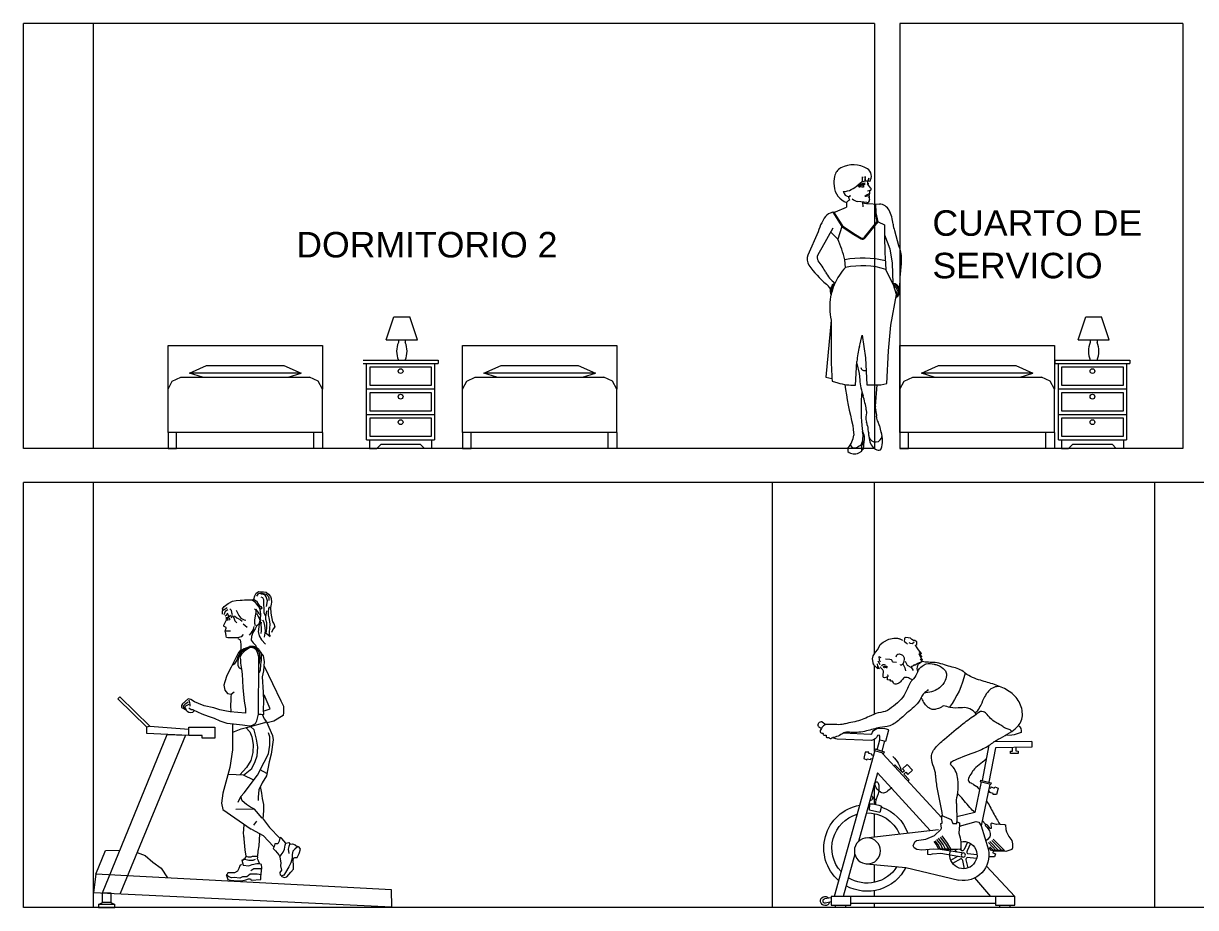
# Model space of a CAD drawing. Header units: metres. Extents: x -2 to 3328848, y -2 to 2725060.
# Drawn here: x 1663689.3 to 1663758.2, y 1363540.1 to 1363592.1 of the extents above; entities that cross this region are included whole.
import ezdxf

# ---------------------------------------------------------------- set-up
doc = ezdxf.new("R2010")
doc.units = ezdxf.units.M
doc.linetypes.add('0', pattern=[0])
doc.layers.get('0').update_dxf_attribs({"color": 253, "lineweight": 0})
for name, color, linetype, lineweight in [('COLUMNA', 253, 'Continuous', 0), ('CORTE123', 253, 'Continuous', 0), ('EFEC', 253, 'Continuous', 0), ('muebles', 253, 'Continuous', 0), ('PAR', 253, 'Continuous', 0)]:
    doc.layers.add(name, color=color, linetype=linetype, lineweight=lineweight)
doc.styles.get("Standard").update_dxf_attribs({"font": 'arial.ttf'})

# ---------------------------------------------------------------- blocks, each defined once
blk = doc.blocks.new('mujer en bicicleta')
for points in [[(0.5, 149.8), (20.2, 149.6), (34.4, 149.4), (40.6, 156.5)], [(29.7, 149.5), (39.2, 159.1)]]:
    blk.add_lwpolyline(points)
at = {"layer": 'COLUMNA'}
for p, q in [((126.4, 272.4), (125.9, 224.4)), ((50.1, 218.2), (59.2, 228.3)), ((164.5, 188.1), (150.4, 168.9)), ((169, 184.3), (155.6, 166.1)), ((150.4, 168.9), (141, 151.7)), ((155.6, 166.1), (147.7, 152.6))]:
    blk.add_line(p, q, dxfattribs=at)
for points in [[(261, 645.2), (255.7, 634.3), (246.3, 629.6), (244, 629.7), (243.1, 632), (236.8, 634.9), (237.8, 636.8), (234.9, 635.9), (227.9, 640), (218.7, 643.3), (216.5, 645.5), (220.5, 651.7), (215.4, 648.3), (219.1, 652.8), (223.9, 664.3), (217, 655.9), (223.5, 668.1), (217.8, 665.6), (226.3, 674.5), (231.3, 682.3), (234.5, 685.8), (230.7, 689), (230.2, 695.8), (235.8, 699.7), (239.3, 699.7), (243.2, 702.3), (246.5, 705.7), (259, 707.2), (262.9, 705.5), (262.9, 703.1), (263.1, 697.1), (258.5, 693.2), (254.9, 690.1)], [(238.5, 695.8), (239, 693.3), (242.6, 690.9), (246.7, 691.4), (250.4, 693.4)], [(266.9, 699.3), (275.3, 704)], [(333.9, 638.3), (333, 632), (330.5, 627.4), (328.4, 626), (333.9, 628.2), (332.8, 625.2), (340.2, 632.6), (340.2, 629.9), (343.8, 638.5), (343.8, 636.6), (346.6, 651.6), (344.9, 658.7), (338.4, 668.6), (332.1, 675.7), (326.2, 688.6), (318.3, 694.9), (303.4, 702.4), (290.4, 705.7), (280.9, 705.8), (275.3, 704)], [(283.8, 641.5), (292.1, 642.1), (293.9, 643.3), (294.7, 647.1), (296.6, 649), (301.1, 649.7), (312, 650.2)], [(329.9, 657.7), (324.2, 654.8)], [(329.9, 657.7), (328.7, 648.9), (325.9, 643.5)], [(332.4, 646.3), (327.3, 636.8)], [(245.1, 629.6), (240.2, 620.5)], [(266.9, 638.2), (262, 627.7), (260, 619.9)], [(13.3, 218.3), (0.8, 217.7), (-2.1, 216.4), (-2.9, 204.7), (-4.3, 198.5), (-10.3, 185.8), (-18.3, 175.2), (-20.3, 166.7), (-20.1, 156.1), (-18.6, 152.1), (-3, 147.2), (30.7, 147.4), (30.9, 143.1), (24.4, 140.8), (26.7, 132.5), (41.7, 132.5)], [(13.3, 218.3), (21.9, 217.7), (34.4, 221), (36.9, 218.8), (35.4, 207), (38.4, 207), (45.5, 215.7), (50.1, 218.2), (52.2, 217.5), (50.8, 214.4), (46.3, 209.4), (40.3, 201), (38.3, 194), (38.2, 189.6), (39.5, 185), (44.8, 178.6), (50.1, 174.2)], [(0.5, 149.8), (30.7, 179.2)], [(8, 149.7), (34.2, 175.9)], [(16.5, 149.6), (38.7, 173.1)], [(23.5, 149.5), (42.6, 169.9)], [(147.7, 152.6), (173.3, 153.5)], [(155.5, 152.8), (161.6, 164.9), (173.5, 181.3)], [(162.3, 153.1), (167.6, 164.9), (177.8, 178.3)], [(168.3, 153.3), (174.9, 166), (182, 175.1)], [(173.3, 153.5), (179, 164.9), (185.3, 172.7)]]:
    blk.add_lwpolyline(points, dxfattribs=at)
blk.add_lwpolyline([(125.9, 224.4), (118.7, 221.5), (118.2, 216.9), (120.5, 194.5), (117.2, 182.7), (115.2, 172.4), (114.7, 162), (115.4, 153), (123.4, 151.6), (169.5, 151.7), (186.4, 153), (217.6, 150.4), (230.4, 152.4), (237.6, 156.8), (239.6, 161.6), (235.4, 171.7), (231.1, 175.2), (206.4, 179.4), (184, 189), (167.8, 204.2), (165.9, 208), (167, 220.5), (164, 220.7), (164.5, 235), (164.4, 241.1), (140.6, 230.4), (135.9, 220.4), (125.2, 219.9)], close=True, dxfattribs=at)
for centre, radius, start, end in [((277.5, 657.3), 6.77, 352.8151, 97.2284), ((326.3, 662), 227.5, 192.1636, 217.2665), ((209.3, 625.8), 19.9, 336.279, 68.6578), ((311.4, 617.9), 14.1, 58.6897, 100.5104), ((314.2, 631), 5.41, 171.8126, 228.3077), ((315.1, 630.2), 2.57, 138.5874, 307.9862), ((316, 623.8), 12.4, 56.8151, 104.2744), ((101.6, 283.5), 43.5, 116.4422, 144.2684)]:
    blk.add_arc(centre, radius, start, end, dxfattribs=at)
for points, start_tangent, end_tangent in [([(276.6, 664), (271.7, 663), (265.2, 657.8), (263.6, 649.9), (265.2, 641.9), (268, 636.8), (272.1, 634.6), (273.2, 636)], (-0.994064, 0.1088), (0.274914, 0.961469)), ([(227.5, 617.8), (216.4, 632.2), (205.9, 638.5), (185.2, 637.4), (175.8, 634.8), (157.1, 621.9), (152.7, 612.1), (156, 594.9), (170.6, 575.7), (186.6, 566.9), (206.7, 562.4), (209.6, 562.7)], (-0.370638, 0.928777), (0.909783, 0.415085)), ([(227.5, 617.8), (239.4, 598.7), (245.5, 592.3), (249.6, 584.9), (263.6, 556.2), (301.9, 519.7), (307.2, 516.2), (331.1, 509.6), (354.9, 500.4), (392.3, 486.4), (413.7, 482.2), (425.5, 479.4), (444.6, 479.1), (463.2, 479.5), (466.1, 479.6), (477, 473.3), (483, 463.4), (483.7, 461.1), (482.2, 458.7), (479.2, 456.7), (476, 456.7), (476.1, 455.2), (474.9, 452.4), (471.5, 451.2), (468.1, 451), (468.1, 448.9), (466.2, 445.2), (460.3, 445.5), (459.1, 443.8), (455.6, 442.8), (450.2, 445.3)], (0.429343, -0.903141), (-0.999367, -0.035581)), ([(241.7, 596.4), (249.6, 600), (255.5, 602.1), (263.2, 602), (265.3, 600.4), (272.8, 591.4), (282, 585.6), (286.6, 584.8), (291.5, 587.3), (293.7, 592.4), (298.4, 592.8), (299.3, 593.6), (299.6, 596.2), (301.3, 596.2), (305.9, 596.1), (307.3, 597.5), (306.9, 601.3), (308, 603.3), (311.6, 602.4), (317.6, 602.1), (318.4, 606.1), (318.2, 612.7), (318.3, 620.7), (321.5, 624.7), (326.5, 630.6)], (0.886758, 0.462233), (0.58298, 0.812487)), ([(308.9, 603.5), (306.8, 604.1), (305.6, 605.9), (306.2, 608.1), (306.7, 608.8)], (0.125305, 0.992118), (0.464357, 0.885648)), ([(13.7, 579.2), (28.5, 576.5), (53, 551.6), (62.9, 530.3), (72.6, 514.4), (77.6, 510.1)], (0.995805, -0.091496), (0.946844, -0.321694)), ([(200.2, 570.8), (209.6, 562.7), (222.6, 542.6), (256.2, 509.7), (286.1, 483.9), (301.3, 475.9), (326.9, 471.2), (362.1, 462.4), (402.2, 458.7), (418.4, 458.7), (429.4, 452.7), (444.1, 446.3), (450.2, 445.3)], (0.4123, -0.911048), (0.994772, 0.102125)), ([(75.3, 506), (78.5, 511.1), (96.4, 522.4), (115.1, 523.1), (143.3, 523.8), (160.7, 528.4)], (0.243947, 0.969789), (0.981045, 0.19378)), ([(160.7, 528.4), (167.6, 524), (180.3, 519.1), (189.7, 518.9), (198.5, 522.7), (206.1, 529), (212.5, 538.2), (218.6, 550.2)], (0.855214, -0.518276), (0.512829, 0.858491)), ([(-17.6, 460.4), (-11.8, 466.3), (-1.5, 469.7), (7.3, 475.4), (34.1, 492.1), (46.2, 505.7), (56, 512.4), (72.2, 507.7), (75.3, 506)], (0.039371, 0.999225), (0.541338, 0.840805)), ([(162.9, 240.4), (176, 309.8), (180.8, 344.5), (182.1, 355.3), (190.1, 379.8), (190.7, 402.9), (184.3, 414.7), (158.2, 441.1), (108.9, 481.6), (75.3, 506)], (0.123645, 0.992327), (-0.840805, 0.541338)), ([(47.4, 389.6), (62.3, 376.9), (79.4, 363.3), (88.6, 349.5), (95.6, 334.1), (94.4, 330.1), (89.1, 326.2), (85.9, 324.7), (82.2, 322.5)], (0.884918, -0.465746), (-0.877422, -0.479719)), ([(48, 280), (39, 264.7), (30, 247.8), (21.4, 232.7), (13.3, 218.3)], (-0.539541, -0.841959), (-0.441025, -0.897495)), ([(78.7, 249), (91.2, 261.9), (106.2, 279.3), (119.4, 294.5), (123.4, 299.5)], (0.707458, 0.706755), (0.266041, 0.963962))]:
    blk.add_spline(points, degree=3, dxfattribs=dict(at, start_tangent=start_tangent, end_tangent=end_tangent))
blk.add_open_spline([(126.4, 272.4), (126.5, 273.2), (126.6, 282.9), (121.7, 303.6), (121.3, 337.5), (128.8, 363), (142.7, 375.2), (139.8, 382.2), (115.3, 393.8), (81.3, 405.2), (45.9, 420.2), (18.2, 441.8), (-10.8, 453.6), (-34.5, 473.7), (-48.2, 495), (-46.2, 520.4), (-33.5, 548.7), (-8.5, 570.4), (26.9, 584.9), (65.4, 594.9), (94.3, 605.3), (116.1, 624.8), (144.9, 630.4), (179.5, 644.1), (205.6, 641.3), (216.5, 644.3)], degree=3, knots=[47.967778, 47.967778, 47.967778, 47.967778, 50.386257, 76.793672, 111.650449, 150.463461, 156.405272, 159.151282, 171.510484, 233.738145, 270.049517, 285.065493, 338.827869, 362.676253, 377.199556, 413.277421, 432.087329, 470.200112, 508.12259, 546.269958, 590.421018, 597.433363, 633.359936, 674.656148, 708.838525, 708.838525, 708.838525, 708.838525], dxfattribs=at)
at = {"layer": 'muebles'}
for p, q in [((303.8, 465.5), (313.5, 468.1)), ((311.7, 435.7), (303.8, 465.5)), ((313.5, 468.1), (335, 468.7)), ((477.8, 486.7), (468.2, 479.3)), ((487.5, 474.2), (480.3, 468.6)), ((-71.3, 434.4), (28.3, 433.6)), ((-71.3, 434.4), (-70.9, 420.1)), ((-43.1, 458.6), (-24.9, 452.6)), ((-24.9, 452.6), (-18.7, 451.8)), ((-18.7, 451.8), (-1, 450.4)), ((327.5, 439.6), (311.7, 435.7)), ((320.7, 409.3), (313.7, 436.2)), ((326.8, 449), (329.2, 451.1)), ((327.5, 439.6), (326.8, 449)), ((334.5, 412.9), (327.5, 439.6)), ((329.2, 451.1), (333.3, 450.8)), ((349.3, 437.7), (438.9, 441.1)), ((350.4, 453.5), (423.6, 456.3)), ((-70.9, 420.1), (24.6, 418)), ((-29.3, 410.2), (-35.5, 409.8)), ((-35.5, 409.8), (-35.1, 403.4)), ((-35.1, 403.4), (-15.2, 403.4)), ((-29.3, 419.2), (-29.3, 410.2)), ((-20, 409.9), (-20.3, 419)), ((-14.8, 409.2), (-20, 409.9)), ((-15.2, 403.4), (-14.8, 409.2)), ((24.6, 418), (41.6, 328.2)), ((58.6, 332.3), (40.5, 424.9)), ((164.5, 235), (319.6, 402.1)), ((339.5, 415.4), (315.8, 407.7)), ((315.8, 407.7), (317, 404)), ((340.7, 411.6), (317, 404)), ((319.6, 402.1), (319.1, 404.7)), ((339.5, 415.4), (340.7, 411.6)), ((340.3, 411.5), (446.5, 29.1)), ((195.6, 201.5), (333.4, 353.1)), ((333.4, 353.1), (383.4, 173)), ((63.7, 333.5), (35.9, 326.8)), ((35.9, 326.8), (36.9, 323)), ((64.6, 329.7), (36.9, 323)), ((38.7, 323.4), (62.2, 213.9)), ((62.1, 329.1), (78.7, 249)), ((63.7, 333.5), (64.6, 329.7)), ((346, 285.3), (336.7, 282.7)), ((78.7, 249), (125.5, 237.2)), ((322.4, 265.8), (327.2, 248.8)), ((327.2, 248.8), (354.4, 255)), ((354.4, 255), (353.4, 272)), ((68.1, 223.3), (62.2, 213.9)), ((74.9, 225.6), (68.1, 223.3)), ((118.6, 213.3), (74.9, 225.6)), ((62.2, 213.9), (42.9, 150.7)), ((363.6, 182.3), (173.4, 204)), ((107.6, 142.8), (169.5, 151.7)), ((167.2, 142.8), (108.3, 131.9)), ((188.9, 140.7), (167.2, 142.8)), ((195.5, 138.9), (188.9, 140.7)), ((188.9, 140.7), (188.9, 140.7)), ((202.5, 139.8), (195.5, 138.9)), ((202, 151.7), (202.5, 139.8)), ((392.7, 139.6), (423.4, 29.1)), ((48.1, 108.6), (-26.4, 29.1)), ((259.1, 105), (119.9, 71.6)), ((362.8, 114.5), (259.1, 105)), ((36.6, 29.1), (78.4, 77.7)), ((-26.4, 29.1), (454.3, 29.1)), ((-26.4, 6), (-26.4, 29.1)), ((24.4, 6), (-26.4, 6)), ((-13.1, 6), (-13.1, 0)), ((13.1, 0), (13.1, 6)), ((24.4, 29.1), (24.4, 6)), ((24.4, 10.2), (403.5, 10.2)), ((403.5, 6), (403.5, 29.1)), ((454.3, 6), (403.5, 6)), ((416.8, 6), (416.8, 0)), ((442.9, 0), (442.9, 6)), ((454.3, 29.1), (454.3, 6)), ((454.3, 25.7), (471.7, 22.4)), ((454.3, 14.8), (469.7, 11.8)), ((-13.1, 0), (13.1, 0)), ((416.8, 0), (442.9, 0))]:
    blk.add_line(p, q, dxfattribs=at)
for points in [[(344.1, 397.8), (348.5, 398.6), (348, 402), (355.9, 403.1), (355.8, 406.6), (365.5, 407.3), (369.3, 390.4), (361.3, 387), (360.2, 389.6), (351.5, 387.7), (350.4, 390.3), (346.5, 389.2)], [(253.7, 331.1), (253.7, 331.1), (250.3, 334.4), (264.4, 349.4), (259.2, 354.3), (253.5, 348.4), (241.6, 359.7), (255.7, 374.6), (267.7, 363.3), (262.8, 358.2), (268, 353.2), (287.5, 373.8), (290.6, 370.9)], [(40.8, 313.7), (36.5, 312.4), (35.4, 315.7), (27.9, 313), (26.4, 316.2), (17.5, 312.4), (21.8, 295.6), (30.4, 296.2), (30.3, 299), (38.9, 301.4), (38.7, 304.1), (42.6, 305)], [(124.4, 145.2), (131.6, 151.6)]]:
    blk.add_lwpolyline(points, dxfattribs=at)
for points in [[(89.9, 168), (98.7, 148.2, -0.165753), (99, 144.1, -0.134448), (97.4, 141.2), (72.7, 139)], [(97.5, 171.4), (106.6, 151.8, 0.165753), (109.4, 148.8, 0.134448), (112.7, 148.1), (117.5, 152.7)], [(95.8, 104), (100.8, 125, 0.165753), (100.4, 129.1, 0.134448), (98.3, 131.7), (73.6, 129.4)], [(105.8, 101.8), (110, 123, -0.165753), (112.1, 126.5, -0.134448), (115.1, 128), (136.6, 115.6)], [(141.3, 123.7), (122.5, 134.4, -0.00798), (122.4, 134.5, -0.00798)]]:
    blk.add_lwpolyline(points, format="xyb", dxfattribs=at)
for centre, radius in [((359.7, 148.4), 34.1), ((108.3, 137.4), 5.46)]:
    blk.add_circle(centre, radius, dxfattribs=at)
for centre, radius, start, end in [((-25, 461.9), 18.4, 126.1638, 190.3521), ((329, 449.3), 20.3, 16.2742, 72.9557), ((480.1, 478.5), 8.55, 330.0453, 105.4943), ((350.5, 455.5), 17.9, 195.3702, 266.1465), ((350.5, 455.5), 2.05, 195.3702, 266.1465), ((437, 463.6), 22.6, 275.0167, 305.8398), ((336.8, 344.6), 66.7, 130.686, 169.7708), ((353.5, 287.4), 7.74, 118.7632, 272.2743), ((360.4, 156.1), 113.4, 109.1579, 160.0126), ((360.4, 156.1), 92.2, 88.6729, 156.8406), ((360.4, 156.1), 116.1, 93.4543, 109.0764), ((360.4, 156.1), 113.4, 91.8852, 93.4543), ((360.4, 156.1), 113.4, 311.1515, 79.886), ((360.4, 156.1), 92.2, 317.6505, 73.387), ((108.3, 137.4), 35.7, 78.9643, 23.5584), ((108.3, 137.4), 66.8, 168.4746, 279.9577), ((360.4, 156.1), 113.4, 206.7605, 299.1523), ((360.4, 156.1), 92.2, 212.0623, 302.3646), ((470.7, 17.1), 12, 195.8569, 142.4261), ((470.7, 17.1), 5.37, 259.1415, 79.1415)]:
    blk.add_arc(centre, radius, start, end, dxfattribs=at)
at = {"layer": 'muebles', "start_tangent": (-0.369749, 0.929132), "end_tangent": (-0.205443, -0.978669)}
blk.add_spline([(295.8, 311.7), (312.2, 301.3), (329, 304.5), (338.3, 317.9), (338.5, 328), (335.6, 329.4), (330.8, 323.1), (329.4, 312.3), (331.7, 298.1), (338.4, 270.1)], degree=3, dxfattribs=at)
blk = doc.blocks.new('12FBED02')
at = {"color": 0, "linetype": 'ByBlock'}
for p, q in [((0, 26), (39, 26)), ((0, 15), (0, 26)), ((39, 26), (39, 15)), ((5.42, 19), (9.75, 21)), ((9.75, 21), (29.25, 21)), ((29.25, 21), (33.59, 19)), ((1.08, 17), (3.25, 18)), ((3.25, 18), (35.75, 18)), ((33.59, 19), (5.42, 19)), ((8.67, 18), (5.42, 19)), ((30.33, 18), (33.59, 19)), ((37.92, 17), (35.75, 18)), ((0, 15), (1.08, 17)), ((0, 4), (0, 15)), ((39, 15), (37.92, 17)), ((39, 4), (39, 15)), ((0, 4), (0, 0)), ((39, 4), (0, 4)), ((2.17, 0), (2.17, 4)), ((36.84, 0), (36.84, 4)), ((39, 4), (39, 0)), ((0, 0), (2.17, 0)), ((39, 0), (36.84, 0))]:
    blk.add_line(p, q, dxfattribs=at)
blk = doc.blocks.new('PE-10')
for p, q in [((0.0487, 1.6295), (0.0452, 1.5985)), ((0.0482, 1.5997), (0.0487, 1.6295)), ((0.063, 1.6327), (0.0628, 1.6037)), ((0.0652, 1.6041), (0.063, 1.6327)), ((0.0781, 1.6046), (0.0769, 1.588)), ((0.0959, 1.5646), (0.0769, 1.588)), ((0.0771, 1.5916), (0.0858, 1.5904)), ((0.085, 1.6224), (0.0805, 1.6045)), ((0.0824, 1.6043), (0.085, 1.6224)), ((0.0531, 1.5686), (0.052, 1.5838)), ((0.0549, 1.5844), (0.0531, 1.5686)), ((0.0612, 1.5169), (0.0721, 1.5239)), ((0.0612, 1.5169), (0.0695, 1.5169)), ((0.0695, 1.5169), (0.0769, 1.5175)), ((0.0721, 1.5239), (0.0819, 1.5281)), ((0.0829, 1.5173), (0.0854, 1.5184)), ((0.0871, 1.5287), (0.0854, 1.5184)), ((0.0899, 1.5449), (0.0915, 1.5501)), ((-0.111, 1.4236), (-0.0464, 1.4519)), ((-0.0455, 1.4783), (-0.0464, 1.4519)), ((-0.0455, 1.4783), (-0.0328, 1.4919)), ((-0.0328, 1.4919), (-0.0264, 1.4976)), ((-0.0322, 1.5042), (-0.0316, 1.5135)), ((-0.0312, 1.5001), (-0.0322, 1.5042)), ((-0.0264, 1.4976), (-0.0312, 1.5001)), ((0.0729, 1.4787), (0.0203, 1.4851)), ((0.0473, 1.4818), (0.0492, 1.4546)), ((0.0476, 1.4768), (0.0717, 1.4728)), ((0.0717, 1.4728), (0.1475, 1.4699)), ((0.0871, 1.51), (0.0866, 1.5037)), ((0.0866, 1.5037), (0.0885, 1.4967)), ((0.1241, 1.4183), (0.1219, 1.4709)), ((0.1291, 1.4189), (0.1268, 1.4711)), ((-0.1766, 1.3874), (-0.1917, 1.3596)), ((-0.1263, 1.4221), (-0.1413, 1.417)), ((-0.1263, 1.4221), (-0.1221, 1.4248)), ((-0.1263, 1.4221), (-0.0727, 1.3389)), ((-0.1221, 1.4248), (-0.0691, 1.3424)), ((-0.1205, 1.4224), (-0.111, 1.4236)), ((0.1347, 1.3677), (0.1241, 1.4183)), ((0.1401, 1.3664), (0.1291, 1.4189)), ((-0.1273, 1.328), (-0.1908, 1.2123)), ((-0.0727, 1.3389), (-0.0967, 1.2637)), ((-0.0727, 1.3389), (-0.0123, 1.2964)), ((-0.0691, 1.3424), (-0.0096, 1.3006)), ((0.0593, 1.2747), (0.1347, 1.3677)), ((0.0635, 1.2719), (0.1401, 1.3664)), ((0.1401, 1.3664), (0.1769, 1.3478)), ((0.2369, 1.3138), (0.2608, 1.2261)), ((-0.2125, 1.3071), (-0.273, 1.1702)), ((-0.1403, 1.307), (-0.0967, 1.2637)), ((-0.0123, 1.2964), (0.0397, 1.2657)), ((-0.0096, 1.3006), (0.0422, 1.27)), ((0.1773, 1.2895), (0.2092, 1.2061)), ((-0.1908, 1.2123), (-0.215, 1.1704)), ((0.2092, 1.2061), (0.2222, 1.1233)), ((0.2608, 1.2261), (0.2662, 1.2133)), ((-0.0513, 1.0967), (-0.0556, 1.1419)), ((0.2222, 1.1233), (0.2265, 1.0035)), ((0.2089, 1.0361), (0.1861, 1.0855)), ((0.2311, 0.995), (0.2089, 1.0361)), ((0.2478, 0.9377), (0.2311, 0.995)), ((0.2158, 0.7579), (0.2478, 0.9377)), ((-0.1364, 0.7868), (-0.1679, 0.4515)), ((-0.1364, 0.7868), (-0.1365, 0.6203)), ((0.0467, 0.6998), (0.0662, 0.5649)), ((0.2012, 0.6074), (0.2158, 0.7579)), ((-0.1365, 0.6203), (-0.1365, 0.5857)), ((0.0662, 0.5649), (0.0727, 0.4068)), ((0.1915, 0.4144), (0.2012, 0.6074)), ((0.0063, 0.4046), (0.0151, 0.5442)), ((0.0144, 0.532), (0.0289, 0.4728)), ((-0.1679, 0.4515), (-0.1314, 0.4445)), ((-0.1302, 0.4285), (-0.0969, 0.4184)), ((0.0289, 0.4728), (0.0321, 0.4367)), ((0.1565, 0.4072), (0.1915, 0.4144)), ((0.0727, 0.4068), (0.0981, 0.4065)), ((0.0981, 0.4065), (0.1565, 0.4072)), ((0.1239, 0.2806), (0.1347, 0.4069)), ((0.0714, 0.2421), (0.0676, 0.218)), ((0.0704, 0.26), (0.0714, 0.2421)), ((-0.0082, 0.168), (-0.0077, 0.1445)), ((-0.0077, 0.1445), (-0.0025, 0.1112)), ((0.0439, 0.1673), (0.0491, 0.1331)), ((0.0446, 0.0482), (0.0556, 0.0736)), ((0.0491, 0.1331), (0.0569, 0.1132)), ((0.0556, 0.0736), (0.0515, 0.0292)), ((-0.0372, 0.0356), (-0.0372, 0.0149)), ((0.0259, 0.0066), (0.0438, 0.0159)), ((0.0438, 0.0159), (0.0446, 0.0482)), ((0.0515, 0.0292), (0.0439, 0.0213))]:
    blk.add_line(p, q)
for centre, radius, start, end in [((-0.0447, 1.6179), 0.0731, 117.64077, 169.05206), ((-0.0056, 1.5431), 0.1574, 58.51159, 117.64077), ((0.0501, 1.6341), 0.0508, 322.37785, 58.51159), ((0.0802, 1.5937), 0.2003, 169.05206, 184.91961), ((0.0622, 1.5376), 0.0546, 87.3799, 139.36812), ((0.0748, 1.5308), 0.0739, 113.62502, 135.04547), ((0.0748, 1.5308), 0.0739, 99.39368, 111.07837), ((0.0748, 1.5308), 0.0739, 85.6198, 97.45735), ((0.0748, 1.5308), 0.0739, 77.88848, 84.0746), ((-0.0028, 1.5872), 0.117, 185.25728, 248.5867), ((-0.0741, 1.6795), 0.1365, 273.85577, 315.04547), ((-0.0294, 1.5495), 0.036, 189.92823, 268.67772), ((-0.0301, 1.5201), 0.00659, 268.67772, 14.4466), ((0.0622, 1.5376), 0.0474, 87.3799, 139.36812), ((0.04, 1.5262), 0.0444, 72.82133, 108.05076), ((0.0789, 1.4927), 0.0249, 80.73938, 94.68261), ((0.0938, 1.5226), 0.0276, 94.81301, 124.66001), ((0.0855, 1.5198), 0.00908, 79.90146, 113.35431), ((0.0867, 1.5154), 0.00318, 13.71857, 113.18392), ((0.0878, 1.5324), 0.00373, 259.90146, 351.73524), ((0.0958, 1.5419), 0.00665, 153.4251, 210.90021), ((0.0815, 1.5333), 0.0101, 351.73524, 30.90021), ((0.0908, 1.558), 0.00793, 274.81301, 351.59795), ((0.0898, 1.5581), 0.00892, 351.59795, 46.7853), ((0.0271, 1.5408), 0.0561, 226.09931, 263.09363), ((0.0745, 1.4931), 0.0144, 263.63087, 14.75357), ((0.0845, 1.5147), 0.00532, 253.82654, 299.58368), ((0.0844, 1.5149), 0.00556, 299.58368, 13.71857), ((0.1449, 1.4026), 0.0674, 27.44874, 87.78834), ((-0.1211, 1.3572), 0.0632, 108.64714, 151.37335), ((0.0162, 1.3357), 0.2124, 4.55938, 27.44874), ((0.0128, 1.2482), 0.2329, 151.4233, 165.34442), ((3.7744, 1.3438), 3.5976, 179.93629, 184.11845), ((0.363, 1.3634), 0.1355, 184.55938, 201.44761), ((-0.7532, 0.9746), 0.7173, 13.4873, 23.76963), ((0.0485, 1.2806), 0.0173, 239.43857, 329.75421), ((0.0485, 1.2806), 0.0123, 239.43857, 331.3849), ((0.1198, 1.152), 0.1587, 356.06198, 22.72212), ((-0.2168, 1.1454), 0.0615, 156.1697, 215.55058), ((0.2253, 1.4613), 0.6048, 215.55058, 229.90872), ((-0.1887, 1.1552), 0.0304, 149.96401, 219.31344), ((-0.4879, 0.9101), 0.3563, 26.60105, 39.31344), ((0.0509, 0.6033), 0.5491, 76.09657, 101.18699), ((0.0465, 0.6477), 0.4595, 72.31102, 102.29103), ((-17.9789, 2.3835), 18.2992, 355.58477, 356.10708), ((-0.0151, 1.1469), 0.1725, 206.60105, 235.27495), ((0.191, 0.8626), 0.336, 145.66268, 193.02796), ((0.0519, 0.9788), 0.1566, 131.22204, 152.09818), ((-0.2535, 0.8926), 0.1386, 35.0506, 49.90872), ((-0.0883, 0.9576), 0.0537, 117.78333, 204.63639), ((-0.0883, 0.9576), 0.0472, 129.39042, 193.0293), ((0.2246, 0.9595), 0.0441, 297.0508, 87.57814), ((0.2246, 0.9595), 0.0374, 305.34854, 81.19419), ((0.2246, 0.9595), 0.0285, 320.82896, 71.66889), ((-0.6834, 0.8378), 0.743, 343.85664, 349.29263), ((0.4192, 0.5187), 0.4049, 163.85664, 176.38898), ((1.8302, 0.5857), 1.9667, 180, 184.58447), ((0.0614, 0.5149), 0.0246, 196.66779, 288.6567), ((-0.0023, 0.7318), 0.3273, 253.21289, 271.51701), ((0.462, 0.475), 0.4317, 185.0832, 197.9258), ((1.9086, 0.6712), 1.9817, 187.60665, 194.70893), ((1.2468, 0.2678), 1.2071, 175.25176, 184.77694), ((-0.4261, 0.1877), 0.5018, 8.29226, 17.9258), ((0.1617, 0.2721), 0.0388, 167.24904, 202.09129), ((0.1233, 0.2092), 0.0563, 171.07884, 202.96405), ((0.0537, 0.2282), 0.0778, 353.48098, 22.09129), ((0.1774, 0.2141), 0.0467, 173.48098, 215.78064), ((-0.0012, 0.1565), 0.0789, 6.91903, 22.96405), ((0.5437, 0.2226), 0.47, 186.91903, 192.4142), ((0.1005, 0.1587), 0.0481, 8.7459, 35.78064), ((0.3414, 0.1958), 0.1957, 188.7459, 200.34277), ((-0.1519, 0.134), 0.1512, 319.34499, 351.30261), ((-0.0787, 0.107), 0.1304, 336.14666, 11.56447), ((0.0103, 0.0949), 0.0501, 334.85238, 21.42721), ((-0.0142, 0.0998), 0.1011, 0.00142, 12.4142), ((0.1248, 0.1094), 0.039, 194.18469, 356.60156), ((0.1749, 0.0998), 0.0879, 180.00142, 230.23897), ((0.0283, 0.0797), 0.1382, 339.10057, 20.34277), ((0, 0.054), 0.054, 226.4502, 298.62208), ((0.0022, 0.0648), 0.0291, 204.19202, 302.62104), ((-0.2621, 0.5193), 0.5548, 300.31345, 303.06), ((0.145, 0.0638), 0.0411, 230.23897, 272.91552), ((0.1464, 0.0346), 0.0118, 272.91552, 339.10057)]:
    blk.add_arc(centre, radius, start, end)

msp = doc.modelspace()

# ---------------------------------------------------------------- linework, layer by layer
for p, q in [((1663739.321, 1363592.098), (1663739.321, 1363567.098)), ((1663740.821, 1363592.098), (1663740.821, 1363567.098)), ((1663757.458, 1363592.098), (1663757.458, 1363567.098))]:
    msp.add_line(p, q)
at = {"layer": 'CORTE123', "linetype": '0', "ltscale": 0.004}
for p, q in [((1663689.26, 1363567.098), (1663689.26, 1363592.098)), ((1663739.321, 1363592.098), (1663689.26, 1363592.098)), ((1663693.383, 1363567.098), (1663693.383, 1363592.098)), ((1663757.458, 1363592.098), (1663740.821, 1363592.098)), ((1663739.321, 1363567.098), (1663689.26, 1363567.098)), ((1663757.458, 1363567.098), (1663740.821, 1363567.098)), ((1663844.318, 1363565.098), (1663689.26, 1363565.098)), ((1663689.26, 1363540.098), (1663689.26, 1363565.098)), ((1663693.383, 1363540.098), (1663693.383, 1363565.098)), ((1663733.321, 1363540.098), (1663733.321, 1363565.098)), ((1663739.321, 1363555.019), (1663739.321, 1363565.098)), ((1663755.818, 1363540.098), (1663755.818, 1363565.098)), ((1663739.321, 1363551.471), (1663739.321, 1363554.302)), ((1663739.321, 1363550.555), (1663739.321, 1363550.611)), ((1663739.321, 1363549.271), (1663739.321, 1363549.987)), ((1663739.321, 1363546.176), (1663739.321, 1363547.397)), ((1663739.321, 1363544.25), (1663739.321, 1363545.631)), ((1663739.321, 1363541.578), (1663739.321, 1363542.625)), ((1663739.321, 1363540.75), (1663739.321, 1363541.094)), ((1663844.318, 1363540.098), (1663689.26, 1363540.098)), ((1663739.321, 1363540.098), (1663739.321, 1363540.326))]:
    msp.add_line(p, q, dxfattribs=at)
at = {"layer": 'CORTE123', "linetype": 'ByBlock', "ltscale": 0.0008}
msp.add_line((1663736.412, 1363540.482), (1663736.412, 1363540.482), dxfattribs=at)
msp.add_line((1663736.412, 1363540.482), (1663736.412, 1363540.482), dxfattribs=at)
at = {"layer": 'muebles'}
for p, q in [((1663710.6, 1363573.491), (1663711.055, 1363574.84)), ((1663711.055, 1363574.84), (1663711.981, 1363574.84)), ((1663712.436, 1363573.491), (1663711.981, 1363574.84)), ((1663751.295, 1363573.491), (1663751.749, 1363574.84)), ((1663751.749, 1363574.84), (1663752.676, 1363574.84)), ((1663753.131, 1363573.491), (1663752.676, 1363574.84)), ((1663710.6, 1363573.491), (1663712.436, 1363573.491)), ((1663711.318, 1363573.491), (1663711.318, 1363573.339)), ((1663711.718, 1363573.491), (1663711.718, 1363573.339)), ((1663751.295, 1363573.491), (1663753.131, 1363573.491)), ((1663752.013, 1363573.491), (1663752.013, 1363573.339)), ((1663752.413, 1363573.491), (1663752.413, 1363573.339)), ((1663709.247, 1363572.292), (1663713.647, 1363572.292)), ((1663709.247, 1363572.092), (1663713.647, 1363572.092)), ((1663709.447, 1363567.598), (1663709.447, 1363572.092)), ((1663713.447, 1363572.092), (1663713.447, 1363567.598)), ((1663713.647, 1363572.292), (1663713.647, 1363572.092)), ((1663749.942, 1363572.092), (1663749.942, 1363572.292)), ((1663749.942, 1363572.292), (1663754.342, 1363572.292)), ((1663749.942, 1363572.092), (1663754.342, 1363572.092)), ((1663750.142, 1363567.598), (1663750.142, 1363572.092)), ((1663754.142, 1363572.092), (1663754.142, 1363567.598)), ((1663754.342, 1363572.292), (1663754.342, 1363572.092))]:
    msp.add_line(p, q, dxfattribs=at)
for points in [[(1663709.647, 1363570.798), (1663709.647, 1363571.898), (1663713.247, 1363571.898), (1663713.247, 1363570.798)], [(1663750.342, 1363570.798), (1663750.342, 1363571.898), (1663753.942, 1363571.898), (1663753.942, 1363570.798)], [(1663709.647, 1363569.298), (1663709.647, 1363570.398), (1663713.247, 1363570.398), (1663713.247, 1363569.298)], [(1663750.342, 1363569.298), (1663750.342, 1363570.398), (1663753.942, 1363570.398), (1663753.942, 1363569.298)], [(1663709.647, 1363567.798), (1663709.647, 1363568.898), (1663713.247, 1363568.898), (1663713.247, 1363567.798)], [(1663750.342, 1363567.798), (1663750.342, 1363568.898), (1663753.942, 1363568.898), (1663753.942, 1363567.798)], [(1663693.903, 1363540.967), (1663694.394, 1363540.967), (1663694.394, 1363540.397), (1663693.903, 1363540.397)], [(1663693.683, 1363540.098), (1663694.635, 1363540.098), (1663694.635, 1363540.272), (1663693.683, 1363540.272)]]:
    msp.add_lwpolyline(points, close=True, dxfattribs=at)
for points in [[(1663709.447, 1363570.598), (1663713.447, 1363570.598)], [(1663750.142, 1363570.598), (1663754.142, 1363570.598)], [(1663709.447, 1363569.098), (1663713.447, 1363569.098)], [(1663750.142, 1363569.098), (1663754.142, 1363569.098)], [(1663709.447, 1363567.598), (1663713.447, 1363567.598)], [(1663709.622, 1363567.598), (1663709.622, 1363567.098), (1663710.047, 1363567.098), (1663710.293, 1363567.351)], [(1663713.273, 1363567.598), (1663713.273, 1363567.098), (1663712.848, 1363567.098), (1663712.601, 1363567.351)], [(1663750.142, 1363567.598), (1663754.142, 1363567.598)], [(1663750.317, 1363567.598), (1663750.317, 1363567.098), (1663750.742, 1363567.098), (1663750.988, 1363567.351)], [(1663753.968, 1363567.598), (1663753.968, 1363567.098), (1663753.542, 1363567.098), (1663753.296, 1363567.351)], [(1663710.293, 1363567.351), (1663712.601, 1363567.351)], [(1663750.988, 1363567.351), (1663753.296, 1363567.351)], [(1663698.981, 1363550.223), (1663696.528, 1363550.332), (1663696.528, 1363550.713), (1663694.817, 1363552.38), (1663694.93, 1363552.496), (1663696.698, 1363550.774), (1663698.981, 1363550.583)], [(1663696.698, 1363550.774), (1663696.528, 1363550.713)], [(1663698.981, 1363550.708), (1663700.519, 1363550.708), (1663700.519, 1363550.066), (1663699.775, 1363550.066), (1663699.775, 1363550.223), (1663698.981, 1363550.223), (1663698.981, 1363550.708)], [(1663693.903, 1363540.967), (1663697.713, 1363550.279), (1663698.79, 1363550.233), (1663694.95, 1363540.917)], [(1663693.511, 1363542.065), (1663694.089, 1363543.444), (1663694.926, 1363543.467)], [(1663695.95, 1363543.342), (1663696.429, 1363543.162), (1663696.87, 1363542.759), (1663697.371, 1363542.412), (1663697.727, 1363541.841)], [(1663710.915, 1363541.141), (1663693.511, 1363542.065), (1663693.383, 1363540.992), (1663710.935, 1363540.15), (1663710.915, 1363541.141)], [(1663693.683, 1363540.272), (1663693.903, 1363540.397)], [(1663694.394, 1363540.397), (1663694.635, 1363540.272)]]:
    msp.add_lwpolyline(points, dxfattribs=at)
for centre in [(1663711.447, 1363571.652), (1663752.142, 1363571.652), (1663711.447, 1363570.146), (1663752.142, 1363570.146), (1663711.447, 1363568.648), (1663752.142, 1363568.648)]:
    msp.add_circle(centre, 0.141, dxfattribs=at)
for centre, start, end in [((1663712.518, 1363572.815), 156.39368, 203.37387), ((1663710.518, 1363572.815), 336.62613, 23.60632), ((1663753.213, 1363572.815), 156.39368, 203.37387), ((1663751.213, 1363572.815), 336.62613, 23.60632)]:
    msp.add_arc(centre, 1.31, start, end, dxfattribs=at)
at = {"layer": 'PAR'}
for points in [[(1663702.81, 1363558.245), (1663702.863, 1363558.423), (1663702.95, 1363558.592), (1663703.112, 1363558.691)], [(1663703.112, 1363558.691), (1663703.255, 1363558.659), (1663703.388, 1363558.673), (1663703.531, 1363558.648), (1663703.678, 1363558.524), (1663703.791, 1363558.401), (1663703.833, 1363558.281), (1663703.844, 1363558.063), (1663703.839, 1363557.938), (1663703.792, 1363557.75), (1663703.804, 1363557.407), (1663703.842, 1363557.195), (1663703.909, 1363556.902), (1663703.991, 1363556.8), (1663704.049, 1363556.613), (1663703.966, 1363556.511), (1663703.895, 1363556.376), (1663703.857, 1363556.272)], [(1663703.194, 1363558.594), (1663703.299, 1363558.597), (1663703.534, 1363558.535), (1663703.654, 1363558.418), (1663703.702, 1363558.311), (1663703.703, 1363558.166)], [(1663701.007, 1363557.573), (1663700.977, 1363557.663), (1663701.061, 1363557.812), (1663701.304, 1363557.987), (1663701.566, 1363558.113), (1663701.779, 1363558.152), (1663702.003, 1363558.181), (1663702.119, 1363558.181), (1663702.265, 1363558.191), (1663702.711, 1363558.2), (1663702.857, 1363558.103), (1663702.964, 1363557.948), (1663703.138, 1363557.735), (1663703.177, 1363557.502), (1663703.206, 1363557.328), (1663703.177, 1363557.075), (1663703.1, 1363556.765), (1663702.964, 1363556.639), (1663702.886, 1363556.493), (1663702.75, 1363556.27), (1663702.672, 1363556.047), (1663702.653, 1363555.824), (1663702.769, 1363555.669), (1663702.915, 1363555.524), (1663702.944, 1363555.417), (1663703.09, 1363555.31), (1663703.129, 1363555.213), (1663703.226, 1363555.106), (1663703.235, 1363554.925), (1663703.249, 1363554.627), (1663703.195, 1363554.396), (1663703.181, 1363554.056), (1663703.127, 1363553.894)], [(1663702.711, 1363558.2), (1663702.81, 1363558.245), (1663702.901, 1363558.166), (1663702.994, 1363558.116), (1663703.049, 1363557.982), (1663703.122, 1363557.868), (1663703.226, 1363557.798), (1663703.291, 1363557.711), (1663703.272, 1363557.661), (1663703.207, 1363557.651), (1663703.13, 1363557.715)], [(1663703.194, 1363558.594), (1663703.043, 1363558.534), (1663702.973, 1363558.406)], [(1663703.551, 1363557.811), (1663703.61, 1363558.13), (1663703.599, 1363558.203), (1663703.534, 1363558.37), (1663703.472, 1363558.478), (1663703.336, 1363558.523), (1663703.217, 1363558.528)], [(1663703.495, 1363557.247), (1663703.423, 1363557.428), (1663703.416, 1363557.573), (1663703.409, 1363558.046), (1663703.408, 1363558.191), (1663703.334, 1363558.306), (1663703.237, 1363558.362)], [(1663701.237, 1363557.723), (1663701.124, 1363557.644), (1663700.947, 1363557.558), (1663700.958, 1363557.456), (1663700.958, 1363557.348)], [(1663701.277, 1363557.615), (1663701.124, 1363557.519), (1663701.078, 1363557.416), (1663701.038, 1363557.308)], [(1663701.118, 1363557.263), (1663701.198, 1363557.291), (1663701.272, 1363557.371), (1663701.277, 1363557.428)], [(1663701.3, 1363557.331), (1663701.3, 1363557.183), (1663701.374, 1363557.229), (1663701.448, 1363557.297), (1663701.482, 1363557.189), (1663701.494, 1363557.132)], [(1663701.397, 1363557.672), (1663701.476, 1363557.581), (1663701.499, 1363557.45), (1663701.545, 1363557.337)], [(1663701.545, 1363557.285), (1663701.636, 1363557.132), (1663701.693, 1363556.967), (1663701.818, 1363556.842)], [(1663701.681, 1363557.251), (1663701.812, 1363557.143), (1663701.898, 1363557.098), (1663702.029, 1363557.018), (1663702.125, 1363556.938)], [(1663701.778, 1363557.581), (1663701.852, 1363557.433), (1663701.921, 1363557.28), (1663702.046, 1363557.115), (1663702.251, 1363557.024), (1663702.347, 1363557.007)], [(1663702.849, 1363557.672), (1663702.935, 1363557.593), (1663702.922, 1363557.462), (1663702.915, 1363557.356), (1663702.863, 1363557.14), (1663702.856, 1363557.001), (1663702.856, 1363556.824), (1663702.882, 1363556.679)], [(1663702.914, 1363557.652), (1663703.012, 1363557.527), (1663703.091, 1363557.422), (1663703.183, 1363557.317)], [(1663702.966, 1363557.403), (1663703.058, 1363557.225), (1663703.131, 1363557.127), (1663703.137, 1363557.021)], [(1663703.775, 1363556.026), (1663703.647, 1363556.11), (1663703.546, 1363556.212), (1663703.572, 1363556.547), (1663703.578, 1363556.678), (1663703.571, 1363556.843), (1663703.527, 1363557.049), (1663703.52, 1363557.213), (1663703.561, 1363557.409), (1663703.587, 1363557.559)], [(1663703.796, 1363556.058), (1663703.727, 1363556.139), (1663703.726, 1363556.278), (1663703.757, 1363556.546), (1663703.765, 1363556.75), (1663703.746, 1363556.928), (1663703.714, 1363557.133), (1663703.675, 1363557.293), (1663703.676, 1363557.483), (1663703.697, 1363557.686), (1663703.747, 1363557.776)], [(1663701.146, 1363556.37), (1663701.135, 1363556.398), (1663701.163, 1363556.466), (1663701.18, 1363556.523), (1663701.18, 1363556.563), (1663701.141, 1363556.597), (1663701.067, 1363556.62), (1663701.044, 1363556.643), (1663701.044, 1363556.711), (1663701.158, 1363556.938), (1663701.203, 1363557.029), (1663701.283, 1363557.029), (1663701.391, 1363557.035), (1663701.425, 1363557.075), (1663701.289, 1363557.143), (1663701.163, 1363557.155)], [(1663701.198, 1363557.047), (1663701.198, 1363557.115), (1663701.22, 1363557.155)], [(1663701.237, 1363557.138), (1663701.249, 1363557.098), (1663701.237, 1363557.047)], [(1663702.182, 1363556.779), (1663702.427, 1363556.58)], [(1663702.565, 1363556.12), (1663702.664, 1363556.238), (1663702.71, 1363556.337), (1663702.795, 1363556.468), (1663702.841, 1363556.619)], [(1663703.179, 1363557.089), (1663703.203, 1363557.022), (1663703.178, 1363556.885), (1663703.119, 1363556.736), (1663703.103, 1363556.651), (1663703.094, 1363556.441), (1663703.07, 1363556.343), (1663703.135, 1363556.087), (1663703.264, 1363555.841), (1663703.504, 1363555.598)], [(1663703.25, 1363556.218), (1663703.262, 1363556.369), (1663703.269, 1363556.533), (1663703.251, 1363556.744), (1663703.257, 1363556.882)], [(1663703.432, 1363555.993), (1663703.481, 1363556.235), (1663703.493, 1363556.386), (1663703.46, 1363556.689), (1663703.414, 1363556.862), (1663703.334, 1363556.997)], [(1663701.863, 1363555.93), (1663701.999, 1363555.835), (1663702.026, 1363555.726), (1663702.053, 1363555.563), (1663702.053, 1363555.441), (1663702.04, 1363555.265), (1663701.917, 1363555.102), (1663701.483, 1363554.233), (1663701.225, 1363553.744), (1663701.102, 1363553.378), (1663701.048, 1363553.174), (1663701.102, 1363552.875), (1663701.265, 1363552.685), (1663701.483, 1363552.658), (1663701.646, 1363552.78)], [(1663702.188, 1363556.165), (1663702.063, 1363556.028), (1663701.846, 1363555.96), (1663701.772, 1363555.96), (1663701.283, 1363555.971), (1663701.203, 1363555.983), (1663701.18, 1363556.068), (1663701.175, 1363556.233), (1663701.123, 1363556.314), (1663701.146, 1363556.37), (1663701.26, 1363556.37), (1663701.447, 1363556.376)], [(1663702.567, 1363555.375), (1663702.29, 1363555.193), (1663702.095, 1363555.006), (1663701.997, 1363554.835), (1663702.021, 1363554.673), (1663702.03, 1363554.462), (1663702.086, 1363554.113), (1663702.135, 1363553.829), (1663702.168, 1363553.049), (1663702.249, 1363552.227), (1663702.314, 1363551.805), (1663702.314, 1363551.537), (1663701.42, 1363551.602), (1663701.103, 1363551.667), (1663700.803, 1363551.724), (1663700.453, 1363551.845), (1663699.893, 1363551.959), (1663699.551, 1363552.105), (1663699.316, 1363552.194), (1663699.105, 1363552.341), (1663698.95, 1363552.365), (1663698.609, 1363552.089), (1663698.552, 1363551.975), (1663698.56, 1363551.87), (1663698.69, 1363551.805), (1663698.796, 1363551.74), (1663698.885, 1363551.651), (1663698.991, 1363551.586), (1663699.08, 1363551.569), (1663699.226, 1363551.594), (1663699.308, 1363551.659)], [(1663699.243, 1363551.724), (1663699.763, 1363551.488), (1663700.128, 1363551.358), (1663700.486, 1363551.228), (1663700.803, 1363551.082), (1663701.225, 1363550.952), (1663701.623, 1363550.904), (1663702.152, 1363550.839), (1663702.55, 1363550.79), (1663702.737, 1363550.831), (1663702.907, 1363550.928), (1663702.997, 1363551.074), (1663703.086, 1363551.464), (1663703.086, 1363551.74), (1663703.086, 1363552.089), (1663703.102, 1363553.916), (1663703.102, 1363554.836), (1663703.021, 1363555.104), (1663702.948, 1363555.258), (1663702.842, 1363555.339), (1663702.712, 1363555.388), (1663702.567, 1363555.375)], [(1663702.565, 1363555.441), (1663702.235, 1363555.316), (1663702.048, 1363555.192), (1663701.971, 1363555.034), (1663701.875, 1363554.842), (1663701.813, 1363554.641), (1663701.736, 1363554.522), (1663701.664, 1363554.411), (1663701.597, 1363554.373), (1663701.53, 1363554.344)], [(1663702.086, 1363554.124), (1663701.976, 1363554.182), (1663701.899, 1363554.311), (1663701.889, 1363554.464), (1663701.909, 1363554.814), (1663702.019, 1363555.039), (1663702.143, 1363555.173), (1663702.287, 1363555.273), (1663702.45, 1363555.36), (1663702.536, 1363555.422)], [(1663702.944, 1363555.417), (1663702.791, 1363555.456), (1663702.566, 1363555.445)], [(1663703.124, 1363554.406), (1663703.171, 1363554.594), (1663703.178, 1363554.788), (1663703.144, 1363555.056), (1663703.084, 1363555.184), (1663702.983, 1363555.304), (1663702.836, 1363555.398), (1663702.608, 1363555.438)], [(1663703.392, 1363554.021), (1663703.44, 1363554.575), (1663703.372, 1363554.905), (1663703.226, 1363555.106)], [(1663703.088, 1363551.475), (1663703.247, 1363551.475), (1663703.406, 1363551.446), (1663703.377, 1363551.721), (1663703.392, 1363552.227), (1663703.377, 1363552.762), (1663703.319, 1363553.674), (1663703.363, 1363553.847), (1663703.392, 1363554.021)], [(1663703.416, 1363554.298), (1663704.405, 1363552.256), (1663704.55, 1363551.938), (1663704.564, 1363551.561), (1663704.535, 1363551.402), (1663703.985, 1363551.07), (1663703.594, 1363550.954)], [(1663701.483, 1363552.658), (1663701.457, 1363552.496), (1663701.457, 1363552.312), (1663701.44, 1363551.98), (1663701.457, 1363551.621)], [(1663703.421, 1363551.663), (1663703.768, 1363551.793), (1663703.421, 1363552.618)], [(1663698.95, 1363552.178), (1663698.755, 1363552.048), (1663698.658, 1363551.935), (1663698.69, 1363551.821)], [(1663698.991, 1363552.032), (1663698.828, 1363551.959), (1663698.763, 1363551.918), (1663698.755, 1363551.854), (1663698.836, 1363551.724)], [(1663698.977, 1363552.3), (1663699.01, 1363552.234), (1663699.036, 1363552.155), (1663699.049, 1363552.049), (1663699.049, 1363551.943)], [(1663699.243, 1363551.724), (1663699.129, 1363551.724), (1663699.048, 1363551.789), (1663698.983, 1363551.854)], [(1663701.583, 1363550.416), (1663702.07, 1363550.618), (1663702.617, 1363550.74), (1663703.468, 1363550.983), (1663703.542, 1363551.038)], [(1663703.306, 1363551.469), (1663703.427, 1363551.206), (1663703.549, 1363551.023), (1663703.914, 1363550.213), (1663703.954, 1363549.97), (1663703.833, 1363549.12), (1663703.711, 1363548.675), (1663703.549, 1363547.844), (1663703.306, 1363547.439), (1663703.103, 1363547.014), (1663703.063, 1363546.589), (1663703.063, 1363546.386)], [(1663701.563, 1363550.922), (1663701.563, 1363549.383), (1663701.401, 1363548.33), (1663700.996, 1363546.832), (1663700.914, 1363546.245), (1663700.996, 1363545.86), (1663702.657, 1363544.706)], [(1663701.887, 1363546.306), (1663702.049, 1363546.629), (1663702.252, 1363546.852), (1663703.022, 1363547.885), (1663703.427, 1363548.654), (1663703.67, 1363549.14), (1663703.752, 1363549.646), (1663703.752, 1363550.132), (1663703.67, 1363550.375)], [(1663702.343, 1363550.679), (1663702.585, 1363550.432), (1663702.699, 1363550.138), (1663702.774, 1363549.69), (1663702.747, 1363549.217), (1663702.629, 1363548.753), (1663702.383, 1363548.344), (1663701.99, 1363547.899)], [(1663702.201, 1363547.89), (1663702.693, 1363548.276), (1663702.887, 1363548.681), (1663703.01, 1363549.014), (1663703.045, 1363549.524), (1663702.975, 1363549.998), (1663702.834, 1363550.543), (1663702.617, 1363550.74)], [(1663702.804, 1363547.592), (1663702.201, 1363547.89), (1663701.779, 1363547.908), (1663701.289, 1363547.916)], [(1663703.575, 1363547.98), (1663703.184, 1363548.193)], [(1663703.184, 1363547.217), (1663703.265, 1363546.832), (1663703.306, 1363546.508), (1663703.387, 1363546.164), (1663703.387, 1363545.779), (1663703.346, 1363545.334)], [(1663703.306, 1363545.354), (1663702.86, 1363545.88), (1663702.617, 1363546.002), (1663702.374, 1363546.164), (1663702.13, 1363546.366), (1663702.049, 1363546.629)], [(1663702.86, 1363545.88), (1663701.745, 1363545.873)], [(1663702.231, 1363544.962), (1663702.191, 1363544.456), (1663702.231, 1363544.223)], [(1663702.819, 1363544.949), (1663702.981, 1363545.172)], [(1663703.326, 1363545.347), (1663703.731, 1363544.8), (1663704.339, 1363544.172), (1663704.298, 1363544.01), (1663704.217, 1363543.848), (1663704.055, 1363543.848), (1663704.015, 1363543.686), (1663703.954, 1363543.565), (1663704.096, 1363543.443), (1663704.278, 1363543.2), (1663704.339, 1363543.079), (1663704.42, 1363543.2), (1663704.542, 1363543.362), (1663704.623, 1363543.524), (1663704.663, 1363543.767), (1663704.704, 1363543.889), (1663704.866, 1363543.929), (1663704.927, 1363543.848), (1663704.866, 1363543.686), (1663704.825, 1363543.524), (1663704.866, 1363543.281)], [(1663702.211, 1363544.339), (1663702.252, 1363543.929), (1663702.292, 1363543.484), (1663702.333, 1363543.119), (1663702.475, 1363543.079), (1663702.657, 1363543.079), (1663702.738, 1363543.119), (1663702.9, 1363543.119), (1663703.042, 1363543.119), (1663703.062, 1363543.423), (1663703.123, 1363543.727), (1663703.164, 1363544.415)], [(1663702.677, 1363544.699), (1663703.366, 1363544.334), (1663703.974, 1363543.686)], [(1663704.704, 1363543.889), (1663704.582, 1363544.031), (1663704.46, 1363544.152), (1663704.379, 1363544.233), (1663704.379, 1363544.193)], [(1663704.927, 1363543.828), (1663705.089, 1363543.848), (1663705.251, 1363543.788), (1663705.372, 1363543.666), (1663705.231, 1363543.524), (1663705.109, 1363543.423), (1663705.068, 1363543.221), (1663705.068, 1363542.998), (1663704.987, 1363542.735), (1663704.866, 1363542.492), (1663704.683, 1363542.168), (1663704.582, 1363542.006), (1663704.46, 1363541.965), (1663704.379, 1363542.006), (1663704.359, 1363542.168), (1663704.46, 1363542.289), (1663704.4, 1363542.553), (1663704.42, 1363542.735), (1663704.359, 1363543.059)], [(1663704.42, 1363541.945), (1663704.602, 1363541.864), (1663704.744, 1363541.905), (1663704.987, 1363542.188), (1663705.149, 1363542.35), (1663705.149, 1363542.593), (1663705.129, 1363542.836), (1663705.149, 1363542.998), (1663705.231, 1363543.038), (1663705.352, 1363543.038), (1663705.474, 1363543.281), (1663705.555, 1363543.524), (1663705.474, 1363543.646), (1663705.393, 1363543.686)], [(1663702.353, 1363543.119), (1663702.272, 1363542.957), (1663702.191, 1363542.876), (1663702.11, 1363542.876), (1663702.191, 1363542.593), (1663702.515, 1363542.553), (1663702.718, 1363542.633), (1663702.981, 1363542.694), (1663703.143, 1363542.694), (1663703.082, 1363542.836), (1663703.022, 1363542.957), (1663703.042, 1363543.059)], [(1663702.191, 1363542.957), (1663702.515, 1363542.876), (1663702.778, 1363542.876), (1663702.92, 1363542.937)], [(1663703.245, 1363542.026), (1663703.001, 1363542.067), (1663702.799, 1363542.067), (1663702.596, 1363542.067), (1663702.393, 1363541.905), (1663702.15, 1363541.905), (1663701.988, 1363541.824), (1663701.664, 1363541.864), (1663701.502, 1363541.844), (1663701.34, 1363541.905), (1663701.178, 1363542.026)], [(1663702.089, 1363542.633), (1663701.988, 1363542.553), (1663701.927, 1363542.391), (1663701.846, 1363542.229), (1663701.684, 1363542.148), (1663701.502, 1363542.148), (1663701.279, 1363542.148), (1663701.198, 1363541.986), (1663701.279, 1363541.743), (1663701.421, 1363541.702), (1663701.846, 1363541.662), (1663702.089, 1363541.662), (1663702.333, 1363541.722), (1663702.495, 1363541.783), (1663702.616, 1363541.783), (1663702.657, 1363541.702), (1663703.224, 1363541.743), (1663703.224, 1363541.905), (1663703.285, 1363542.431), (1663703.265, 1363542.633), (1663703.164, 1363542.674)], [(1663702.637, 1363542.269), (1663702.819, 1363542.391), (1663702.961, 1363542.391), (1663703.184, 1363542.391), (1663703.245, 1363542.391)]]:
    msp.add_lwpolyline(points, dxfattribs=at)

# ---------------------------------------------------------------- block references
at = {"layer": 'EFEC', "xscale": 10, "yscale": 10, "zscale": 10}
msp.add_blockref('PE-10', (1663738.135, 1363566.775), dxfattribs=at)
at = {"layer": 'muebles'}
for name, p, xscale, yscale, zscale in [('12FBED02', (1663697.766, 1363567.098), 0.2328435538271344, 0.2328435538271344, 0.2328435538271344), ('12FBED02', (1663715.084, 1363567.098), 0.2328435538271344, 0.2328435538271344, 0.2328435538271344), ('12FBED02', (1663740.821, 1363567.098), 0.2328435538271344, 0.2328435538271344, 0.2328435538271344), ('mujer en bicicleta', (1663746.985, 1363540.098), -0.02246197636285653, 0.02246197636285653, 0.02246197636285653)]:
    msp.add_blockref(name, p, dxfattribs=dict(at, xscale=xscale, yscale=yscale, zscale=zscale))

# ---------------------------------------------------------------- texts
at = {"linetype": 'Continuous', "char_height": 1.5, "attachment_point": 1}
for s, insert in [('CUARTO DE \\PSERVICIO', (1663742.73, 1363581.108)), ('DORMITORIO 2', (1663705.309, 1363579.835))]:
    msp.add_mtext_dynamic_manual_height_columns(s, width=45.32036, gutter_width=125, heights=[0], dxfattribs=dict(at, insert=insert))

doc.saveas('drawing.dxf')
